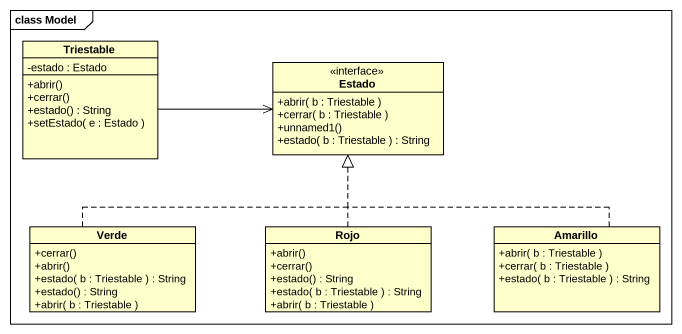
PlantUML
@startuml
mainframe class Model
hide circle
hide empty members
skinparam classAttributeIconSize 0
class Triestable {
  -estado : Estado
  +abrir()
  +cerrar()
  +estado() : String
  +setEstado( e : Estado )
}
interface Estado {
  +abrir( b : Triestable )
  +cerrar( b : Triestable )
  +unnamed1()
  +estado( b : Triestable ) : String
}
class Verde {
  +cerrar()
  +abrir()
  +estado( b : Triestable ) : String
  +estado() : String
  +abrir( b : Triestable )
}
class Rojo {
  +abrir()
  +cerrar()
  +estado() : String
  +estado( b : Triestable ) : String
  +abrir( b : Triestable )
}
class Amarillo {
  +abrir( b : Triestable )
  +cerrar( b : Triestable )
  +estado( b : Triestable ) : String
}
Triestable -right-> Estado
Verde .up.|> Estado
Rojo .up.|> Estado
Amarillo .up.|> Estado
@enduml
